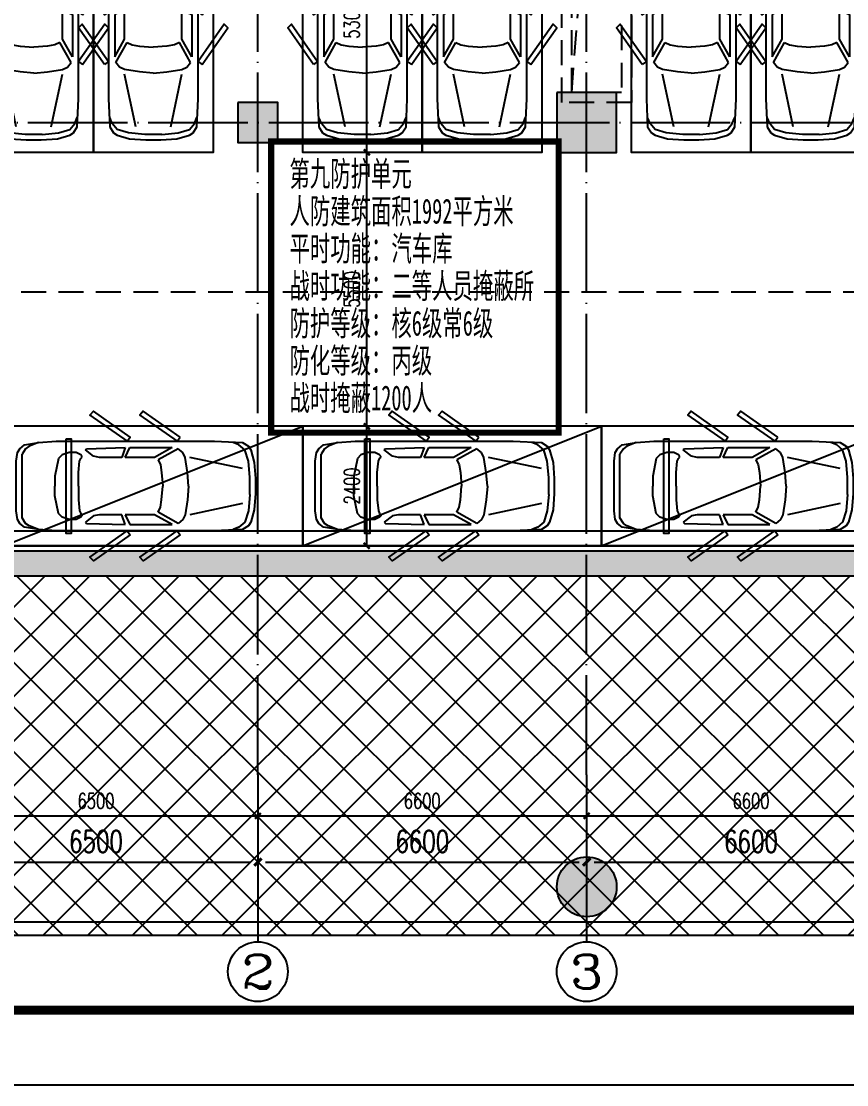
# Model space of a CAD drawing. Header units: millimetres. Extents: x 12325263 to 13848842, y -1463133 to 573208.
# Drawn here: x 12560047 to 12576619, y -1408608 to -1387255 of the extents above; entities that cross this region are included whole.
import ezdxf
from ezdxf.enums import TextEntityAlignment as Align

# ---------------------------------------------------------------- set-up
doc = ezdxf.new("R2010")
doc.units = ezdxf.units.MM
doc.header["$LTSCALE"] = 1000
for name, pattern in [('ACAD_ISO02W100', [15, 12, -3]), ('DASHED2', [0.375, 0.25, -0.125]), ('DOTE', [2.42, 2, -0.2, 0.02, -0.2]), ('地下室负三层平面图$0$-3F平面$0$$AUDIT_BAD_LTYPE2', [0])]:
    doc.linetypes.add(name, pattern=pattern)
for name, color, linetype in [('A-ANNO-DIMS', 83, 'Continuous'), ('A-AXIS', 16, 'DOTE'), ('A-COLS', 6, 'Continuous'), ('A-WALL', 5, 'Continuous'), ('A-WALL-PATT', 8, 'Continuous'), ('A_WALL(防火墙)', 151, 'Continuous'), ('AXIS', 3, 'Continuous'), ('AXIS_TEXT', 7, 'Continuous'), ('PUB_DIM', 83, 'Continuous'), ('PUB_HATCH', 8, 'Continuous'), ('TITLIN1', 7, 'Continuous'), ('人防墙', 6, 'Continuous'), ('商业酒店共享车位', 53, 'Continuous'), ('投影线', 6, 'ACAD_ISO02W100'), ('水沟+分水线', 133, 'Continuous'), ('裙楼结构柱网$0$0q-柱0', 6, 'Continuous'), ('裙楼结构柱网$0$0q-柱填充', 8, 'Continuous'), ('车道中心线', 6, 'Continuous')]:
    doc.layers.add(name, color=color, linetype=linetype)
doc.layers.add('人防文字', color=3, linetype='Continuous', lineweight=15)
doc.styles.add('_TCH_AXIS', font='COMPLEX', dxfattribs={"bigfont": 'GBCBIG'})
doc.styles.add('_TCH_DIM_T3', font='SIMPLEX.shx', dxfattribs={"width": 0.705882, "bigfont": 'GBCBIG.shx'})
doc.styles.add('ACHT', font='simhei.ttf')
doc.styles.add('COMPLEX', font='COMPLEX')
doc.styles.add('TITXC', font='simhei.ttf')
doc.styles.add('TITXV', font='', dxfattribs={"width": 0.7})
doc.styles.add('标注宋体', font='', dxfattribs={"width": 0.6})
doc.styles.get('TITXV').set_extended_font_data('SimSun')
doc.styles.get('标注宋体').set_extended_font_data('NSimSun')
doc.dimstyles.new('_TCH_ARCH&&120', dxfattribs={"dimtxt": 306, "dimasz": 120, "dimexe": 300, "dimexo": 360, "dimgap": 147, "dimtad": 1, "dimdec": 0, "dimzin": 0, "dimdsep": 46, "dimtxsty": '_TCH_DIM_T3', "dimblk": 'ARCHTICK', "dimcen": 0.09, "dimclrt": 7, "dimazin": 2, "dimtfac": 1, "dimtdec": 0, "dimtix": 1, "dimtmove": 2, "dimatfit": 3, "dimfxl": 1, "dimfxlon": 1, "dimtolj": 1, "dimtzin": 0, "dimarcsym": 0})
doc.dimstyles.new('_TCH_ARCH&&150', dxfattribs={"dimtxt": 446.25, "dimasz": 150, "dimexe": 375, "dimexo": 450, "dimgap": 189.375, "dimtad": 1, "dimdec": 0, "dimzin": 0, "dimdsep": 46, "dimtxsty": '_TCH_DIM_T3', "dimblk": 'asdggshdfhsg_ArchTick', "dimcen": 0.09, "dimclrt": 7, "dimazin": 2, "dimtfac": 1, "dimtdec": 0, "dimtix": 1, "dimtmove": 2, "dimatfit": 3, "dimfxl": 1, "dimtolj": 1, "dimtzin": 0, "dimarcsym": 0})

# ---------------------------------------------------------------- blocks, each defined once
blk = doc.blocks.new('asdgafgf20230228-rf3')
at = {"layer": '人防文字', "const_width": 125}
blk.add_lwpolyline([(22087, -29331), (27859, -29331), (27859, -35178), (22087, -35178)], close=True, dxfattribs=at)
at = {"layer": '人防文字', "style": '标注宋体', "width": 0.6}
for s, p in [('第九防护单元', (22455, -30230)), ('人防建筑面积1992平方米', (22455, -30980)), ('平时功能：汽车库', (22455, -31730)), ('战时功能：二等人员掩蔽所', (22455, -32480)), ('防护等级：核6级常6级', (22455, -33230)), ('防化等级：丙级', (22455, -33980)), ('战时掩蔽1200人', (22455, -34730))]:
    blk.add_text(s, height=500, rotation=359.9999, dxfattribs=at).set_placement(p)
blk = doc.blocks.new('_FZH')
blk.add_lwpolyline([(-0.5, -0.5), (0.5, -0.5), (0.5, 0.5), (-0.5, 0.5)], close=True)
at = {"layer": 'PUB_HATCH'}
blk.add_solid([(-0.5, -0.5), (0.5, -0.5), (-0.5, 0.5), (0.5, 0.5)], dxfattribs=at)
blk = doc.blocks.new('asdgadfg')
at = {"layer": 'A-COLS', "rotation": 270}
for p, xscale, yscale, zscale in [((-32900, -3400), 1200, 1200, 1200), ((-39500, -3400), 800, 800, 800)]:
    blk.add_blockref('_FZH', p, dxfattribs=dict(at, xscale=xscale, yscale=yscale, zscale=zscale))
blk = doc.blocks.new('asdfsafd')
at = {"layer": 'PUB_HATCH'}
blk.add_hatch(color=256, dxfattribs=at).paths.add_polyline_path([(-55351, 100), (-55851, -400), (34441, -400), (34021, 100)])
at = {"layer": 'A-WALL'}
for p, q in [((-55351, 100), (34021, 100)), ((-55851, -400), (34441, -400))]:
    blk.add_line(p, q, dxfattribs=at)
blk = doc.blocks.new('asdfasdgdrg')
at = {"layer": '车道中心线', "linetype": 'DASHED2', "ltscale": 2}
blk.add_line((-39836, -78570), (3817, -78570), dxfattribs=at)
blk = doc.blocks.new('adsgsdfgf')
blk.add_line((-1500, 750), (131850, 750))
blk = doc.blocks.new('asdfsfsdf')
at = {"color": 253, "linetype": '地下室负三层平面图$0$-3F平面$0$$AUDIT_BAD_LTYPE2', "transparency": 33554559, "extrusion": (0.000447791, 3.52996e-16, 1)}
for p, q in [((-725, -212, 0), (-825, -329, 0)), ((-500, -141, 0), (-725, -212, 0)), ((-169, -110, 0), (-500, -141, 0)), ((169, -110, 0), (-169, -110, 0)), ((169, -110, 0), (500, -141, 0)), ((500, -141, 0), (725, -212, 0)), ((725, -212, 0), (825, -329, 0)), ((-825, -329, 0), (-875, -447, 0)), ((-350, -259, 0), (-575, -1318, 0)), ((350, -259, 0), (575, -1318, 0)), ((825, -329, 0), (875, -447, 0)), ((-675, -1459, 0), (-750, -1553, 0)), ((-575, -1412, 0), (-675, -1459, 0)), ((-275, -1365, 0), (-575, -1412, 0)), ((0, -1341), (-275, -1365, 0)), ((0, -1341), (275, -1365, 0)), ((275, -1365, 0), (575, -1412, 0)), ((575, -1412, 0), (675, -1459, 0)), ((675, -1459, 0), (750, -1553, 0)), ((-775, -2518, 0), (-775, -1671, 0)), ((-775, -1671, 0), (-575, -2024, 0)), ((-750, -1553, 0), (-525, -1953, 0)), ((750, -1553, 0), (525, -1953, 0)), ((775, -1671, 0), (575, -2024, 0)), ((775, -2518, 0), (775, -1671, 0)), ((-525, -1953, 0), (-425, -1906, 0)), ((-425, -1906, 0), (-275, -1882, 0)), ((-275, -1882, 0), (0, -1859)), ((275, -1882, 0), (0, -1859)), ((425, -1906, 0), (275, -1882, 0)), ((525, -1953, 0), (425, -1906, 0)), ((-575, -2024, 0), (-575, -2612, 0)), ((575, -2024, 0), (575, -2612, 0)), ((-575, -2612, 0), (-775, -2518, 0)), ((575, -2612, 0), (775, -2518, 0)), ((-775, -2612, 0), (-575, -2682, 0)), ((-750, -3388, 0), (-775, -2612, 0)), ((-575, -2682, 0), (-575, -3129, 0)), ((775, -2612, 0), (575, -2682, 0)), ((575, -2682, 0), (575, -3129, 0)), ((750, -3388, 0), (775, -2612, 0)), ((-575, -3129, 0), (-600, -3247, 0)), ((575, -3129, 0), (600, -3247, 0)), ((-725, -3412, 0), (-750, -3388, 0)), ((-600, -3247, 0), (-725, -3412, 0)), ((600, -3247, 0), (725, -3412, 0)), ((725, -3412, 0), (750, -3388, 0)), ((-625, -3506, 0), (-675, -3600, 0)), ((-675, -3600, 0), (-675, -3741, 0)), ((-600, -3482, 0), (-625, -3506, 0)), ((-575, -3482, 0), (-600, -3482, 0)), ((-550, -3506, 0), (-575, -3482, 0)), ((-500, -3529, 0), (-550, -3506, 0)), ((-275, -3553, 0), (-500, -3529, 0)), ((0, -3553), (-275, -3553, 0)), ((0, -3553), (275, -3553, 0)), ((275, -3553, 0), (500, -3529, 0)), ((500, -3529, 0), (550, -3506, 0)), ((550, -3506, 0), (575, -3482, 0)), ((575, -3482, 0), (600, -3482, 0)), ((600, -3482, 0), (625, -3506, 0)), ((625, -3506, 0), (675, -3600, 0)), ((675, -3600, 0), (675, -3741, 0)), ((-675, -3741, 0), (-625, -3882, 0)), ((675, -3741, 0), (625, -3882, 0)), ((-625, -3882, 0), (-550, -3953, 0)), ((-550, -3953, 0), (-200, -4024, 0)), ((-200, -4024, 0), (0, -4024)), ((200, -4024, 0), (0, -4024)), ((550, -3953, 0), (200, -4024, 0)), ((625, -3882, 0), (550, -3953, 0)), ((-875, -4353, 0), (-800, -4541, 0)), ((875, -4353, 0), (800, -4541, 0)), ((-800, -4541, 0), (-750, -4612, 0)), ((-750, -4612, 0), (-641, -4680, 0)), ((641, -4680, 0), (-641, -4680, 0)), ((750, -4612, 0), (641, -4680, 0)), ((800, -4541, 0), (750, -4612, 0))]:
    blk.add_line(p, q, dxfattribs=at)
for points in [[(-475, -24), (-150, 0), (150, 0), (475, -24), (725, -94), (800, -141), (875, -259), (900, -824), (900, -4000), (875, -4353), (825, -4635), (750, -4729), (675, -4776), (500, -4800), (-500, -4800), (-675, -4776), (-750, -4729), (-825, -4635), (-875, -4353), (-900, -4000), (-900, -824), (-875, -259), (-800, -141), (-725, -94)], [(-982, -1513), (-1500, -2253), (-1425, -2321), (-900, -1571)]]:
    blk.add_lwpolyline(points, close=True, dxfattribs=at)
at = {"color": 253, "linetype": '地下室负三层平面图$0$-3F平面$0$$AUDIT_BAD_LTYPE2', "transparency": 33554559, "extrusion": (0.000447791, 3.52996e-16, 1), "elevation": 0}
for points in [[(982, -1513), (1500, -2253), (1425, -2321), (900, -1571)], [(-900, -2571), (-982, -2513), (-1500, -3253), (-1425, -3321)], [(982, -2513), (1500, -3253), (1425, -3321), (900, -2571)]]:
    blk.add_lwpolyline(points, close=True, dxfattribs=at)
blk = doc.blocks.new('A$C122A6A94')
blk.add_line((0, 2400), (6000, 0))
for points in [[(0, 0), (0, 2400), (6000, 2400), (6000, 0)], [(1250, 250), (1350, 250), (1350, 2150), (1250, 2150)]]:
    blk.add_lwpolyline(points, close=True)
at = {"xscale": -1, "rotation": 270}
blk.add_blockref('asdfsfsdf', (5050, 1200), dxfattribs=at)
blk = doc.blocks.new('A$C06465456')
for points in [[(0, 5300), (2400, 5300), (2400, 0), (0, 0)], [(250, 4050), (250, 3950), (2150, 3950), (2150, 4050)]]:
    blk.add_lwpolyline(points, close=True)
at = {"xscale": -1, "rotation": 180}
blk.add_blockref('asdfsfsdf', (1200, 250), dxfattribs=at)
blk = doc.blocks.new('横向图框_A0')
at = {"layer": 'TITLIN1'}
blk.add_lwpolyline([(0, 0), (1189, 0), (1189, 841), (0, 841)], close=True, dxfattribs=at)
at = {"layer": 'TITLIN1', "const_width": 1.2}
blk.add_lwpolyline([(25, 10), (1179, 10), (1179, 831), (25, 831)], close=True, dxfattribs=at)
blk.add_lwpolyline([(25, 10), (1179, 10), (1179, 831), (25, 831)], close=True, dxfattribs=at)
at = {"style": 'TITXV', "width": 0.8}
for tag, p in [('智能化', (9.38, 781)), ('暖通', (3.13, 781)), ('给排水', (15.63, 705)), ('建筑', (3.13, 705)), ('结构', (9.38, 705)), ('电气', (21.88, 705))]:
    blk.add_attdef(tag, text='', height=2.5, rotation=90, dxfattribs=at).set_placement(p, align=Align.MIDDLE_CENTER)
for tag, height, style, p in [('总工程师', 3, 'ACHT', (1143.11, 210.3)), ('审定', 3, 'ACHT', (1143.11, 202.3)), ('审核', 3, 'ACHT', (1143.11, 194.3)), ('设计总负责人1', 3, 'ACHT', (1143.11, 186.3)), ('设计总负责人2', 3, 'ACHT', (1143.11, 178.3)), ('设计总负责人3', 3, 'ACHT', (1143.11, 170.3)), ('专业负责人1', 3, 'ACHT', (1143.11, 162.3)), ('专业负责人2', 3, 'ACHT', (1143.11, 154.3)), ('专业负责人3', 3, 'ACHT', (1143.11, 146.3)), ('校核1', 3, 'ACHT', (1143.11, 138.3)), ('校核2', 3, 'ACHT', (1143.11, 130.3)), ('设计1', 3, 'ACHT', (1143.11, 122.3)), ('设计2', 3, 'ACHT', (1143.11, 114.3)), ('工程编号', 3, 'TITXC', (1142.31, 74.79)), ('专业', 3, 'TITXC', (1170.43, 74.79)), ('设计阶段', 3, 'TITXC', (1155.54, 67.78)), ('图号', 5, 'TITXC', (1140.34, 32.75)), ('出图日期', 3, 'ACHT', (1144.35, 24.29))]:
    blk.add_attdef(tag, text='', height=height, dxfattribs=dict(style=style)).set_placement(p, align=Align.MIDDLE_CENTER)
at = {"style": 'TITXC', "flags": 1}
for tag, height, p in [('建设单位', 3, (1149.82, 102.29)), ('工程名称', 3, (1149.82, 86.29)), ('图纸名称', 5, (1149.82, 51.04))]:
    blk.add_attdef(tag, text='', height=height, dxfattribs=at).set_placement(p, align=Align.MIDDLE_CENTER)
at = {"style": 'ACHT', "width": 0.8}
for tag, p in [('版本号', (1172.76, 32.79)), ('序号', (1172.76, 24.29))]:
    blk.add_attdef(tag, text='', height=3, dxfattribs=at).set_placement(p, align=Align.MIDDLE_CENTER)
blk = doc.blocks.new('*U20')
blk.add_blockref('横向图框_A0', (0, 0))
blk = doc.blocks.new('A$C15443CC7')
at = {"xscale": 150, "yscale": 150, "zscale": 150}
blk.add_blockref('*U20', (0, 0), dxfattribs=at)
blk = doc.blocks.new('agadgsgh')
at = {"layer": '投影线', "linetype": 'DASHED2', "ltscale": 2}
for points in [[(-3400, -84100), (-2000, -84100), (-2000, -86600), (-3400, -86600)], [(-3200, -84300), (-2200, -84300), (-2200, -86400), (-3200, -86400)]]:
    blk.add_lwpolyline(points, close=True, dxfattribs=at)
blk.add_lwpolyline([(-3200, -86400), (-3053, -84533), (-2200, -84300)], dxfattribs=at)
blk = doc.blocks.new('_AXISO')
blk.add_circle((0, 0), 0.5)
at = {"layer": 'AXIS_TEXT', "style": 'COMPLEX', "width": 1.041667}
blk.add_attdef('A', text='', height=0.56, dxfattribs=at).set_placement((-0.25, -0.28), (0.25, -0.28), align=Align.FIT)
blk = doc.blocks.new('asdggshdfhsg_ArchTick')
at = {"color": 0, "linetype": 'ByBlock', "const_width": 0.4}
blk.add_lwpolyline([(-0.5, -0.5), (0.5, 0.5)], dxfattribs=at)
blk = doc.blocks.new('*D5238')
at = {"layer": 'AXIS', "color": 0, "lineweight": -2, "transparency": 16777216}
for p, q in [((12424866.81071, 979039.75909), (12424866.81071, 976164.75909)), ((12470866.81071, 979039.75909), (12470866.81071, 976164.75909)), ((12425016.81071, 976539.75909), (12470716.81071, 976539.75909))]:
    blk.add_line(p, q, dxfattribs=at)
at = {"layer": 'Defpoints', "color": 0, "transparency": 16777216}
for p in [(12424866.81071, 979489.75909), (12470866.81071, 979489.75909), (12470866.81071, 976539.75909)]:
    blk.add_point(p, dxfattribs=at)
at = {"layer": 'AXIS', "color": 0, "lineweight": -2, "transparency": 16777216, "xscale": 150, "yscale": 150, "zscale": 150, "rotation": 180}
blk.add_blockref('asdggshdfhsg_ArchTick', (12424866.81071, 976539.75909), dxfattribs=at)
at = {"layer": 'AXIS', "color": 0, "lineweight": -2, "transparency": 16777216, "xscale": 150, "yscale": 150, "zscale": 150}
blk.add_blockref('asdggshdfhsg_ArchTick', (12470866.81071, 976539.75909), dxfattribs=at)
at = {"layer": 'AXIS', "color": 7, "transparency": 16777216, "insert": (12447866.81071, 976952.25909), "char_height": 446.25, "attachment_point": 5, "style": '_TCH_DIM_T3'}
blk.add_mtext('\\A1;46000', dxfattribs=at)
blk = doc.blocks.new('*D5240')
at = {"layer": 'AXIS', "color": 0, "lineweight": -2, "transparency": 16777216}
for p, q in [((12424866.81071, 979039.75909), (12424866.81071, 977364.75909)), ((12431366.81071, 979039.75909), (12431366.81071, 977364.75909)), ((12425016.81071, 977739.75909), (12431216.81071, 977739.75909))]:
    blk.add_line(p, q, dxfattribs=at)
at = {"layer": 'Defpoints', "color": 0, "transparency": 16777216}
for p in [(12424866.81071, 979489.75909), (12431366.81071, 979489.75909), (12431366.81071, 977739.75909)]:
    blk.add_point(p, dxfattribs=at)
at = {"layer": 'AXIS', "color": 0, "lineweight": -2, "transparency": 16777216, "xscale": 150, "yscale": 150, "zscale": 150, "rotation": 180}
blk.add_blockref('asdggshdfhsg_ArchTick', (12424866.81071, 977739.75909), dxfattribs=at)
at = {"layer": 'AXIS', "color": 0, "lineweight": -2, "transparency": 16777216, "xscale": 150, "yscale": 150, "zscale": 150}
blk.add_blockref('asdggshdfhsg_ArchTick', (12431366.81071, 977739.75909), dxfattribs=at)
at = {"layer": 'AXIS', "color": 7, "transparency": 16777216, "insert": (12428116.81071, 978152.25909), "char_height": 446.25, "attachment_point": 5, "style": '_TCH_DIM_T3'}
blk.add_mtext('\\A1;6500', dxfattribs=at)
blk = doc.blocks.new('*D5241')
at = {"layer": 'AXIS', "color": 0, "lineweight": -2, "transparency": 16777216}
for p, q in [((12431367, 979040), (12431367, 977365)), ((12437967, 979040), (12437967, 977365)), ((12431517, 977740), (12437817, 977740))]:
    blk.add_line(p, q, dxfattribs=at)
at = {"layer": 'Defpoints', "color": 0, "transparency": 16777216}
for p in [(12431367, 979490), (12437967, 979490), (12437967, 977740)]:
    blk.add_point(p, dxfattribs=at)
at = {"layer": 'AXIS', "color": 0, "lineweight": -2, "transparency": 16777216, "xscale": 150, "yscale": 150, "zscale": 150, "rotation": 180}
blk.add_blockref('asdggshdfhsg_ArchTick', (12431367, 977740), dxfattribs=at)
at = {"layer": 'AXIS', "color": 0, "lineweight": -2, "transparency": 16777216, "xscale": 150, "yscale": 150, "zscale": 150}
blk.add_blockref('asdggshdfhsg_ArchTick', (12437967, 977740), dxfattribs=at)
at = {"layer": 'AXIS', "color": 7, "transparency": 16777216, "insert": (12434667, 978152), "char_height": 446.2, "attachment_point": 5, "style": '_TCH_DIM_T3'}
blk.add_mtext('\\A1;6600', dxfattribs=at)
blk = doc.blocks.new('*D5242')
at = {"layer": 'AXIS', "color": 0, "lineweight": -2, "transparency": 16777216}
for p, q in [((12437967, 979040), (12437967, 977365)), ((12444567, 979040), (12444567, 977365)), ((12438117, 977740), (12444417, 977740))]:
    blk.add_line(p, q, dxfattribs=at)
at = {"layer": 'Defpoints', "color": 0, "transparency": 16777216}
for p in [(12437967, 979490), (12444567, 979490), (12444567, 977740)]:
    blk.add_point(p, dxfattribs=at)
at = {"layer": 'AXIS', "color": 0, "lineweight": -2, "transparency": 16777216, "xscale": 150, "yscale": 150, "zscale": 150, "rotation": 180}
blk.add_blockref('asdggshdfhsg_ArchTick', (12437967, 977740), dxfattribs=at)
at = {"layer": 'AXIS', "color": 0, "lineweight": -2, "transparency": 16777216, "xscale": 150, "yscale": 150, "zscale": 150}
blk.add_blockref('asdggshdfhsg_ArchTick', (12444567, 977740), dxfattribs=at)
at = {"layer": 'AXIS', "color": 7, "transparency": 16777216, "insert": (12441267, 978152), "char_height": 446.2, "attachment_point": 5, "style": '_TCH_DIM_T3'}
blk.add_mtext('\\A1;6600', dxfattribs=at)
blk = doc.blocks.new('*U1299')
at = {"layer": '裙楼结构柱网$0$0q-柱填充'}
h = blk.add_hatch(color=256, dxfattribs=at)
h.dxf.hatch_style = 1
edge = h.paths.add_edge_path()
edge.add_arc((0, 0), 600, 0, 360)
at = {"layer": '裙楼结构柱网$0$0q-柱0'}
blk.add_circle((0, 0), 600, dxfattribs=at)
blk = doc.blocks.new('A$C33CE3D08')
at = {"rotation": 45.01338002661608}
blk.add_blockref('*U1299', (116795, 21013, 0), dxfattribs=at)
blk = doc.blocks.new('_ArchTick')
at = {"color": 0, "linetype": 'ByBlock', "const_width": 0.4}
blk.add_lwpolyline([(-0.5, -0.5), (0.5, 0.5)], dxfattribs=at)
blk = doc.blocks.new('*D3714')
at = {"layer": 'A-ANNO-DIMS', "color": 0, "lineweight": -2, "transparency": 16777216}
for p, q in [((12566984, -1384587), (12566683, -1384587)), ((12566983, -1389887), (12566983, -1384587)), ((12566984, -1389887), (12566683, -1389887))]:
    blk.add_line(p, q, dxfattribs=at)
at = {"layer": 'Defpoints', "color": 0, "transparency": 16777216}
for p in [(12566983, -1384587), (12567850, -1384587), (12567850, -1389887)]:
    blk.add_point(p, dxfattribs=at)
at = {"layer": 'A-ANNO-DIMS', "color": 0, "lineweight": -2, "transparency": 16777216, "xscale": 120, "yscale": 120, "zscale": 120}
for p, rotation in [((12566983, -1384587), 90), ((12566983, -1389887), 270)]:
    blk.add_blockref('_ArchTick', p, dxfattribs=dict(at, rotation=rotation))
at = {"layer": 'A-ANNO-DIMS', "color": 7, "transparency": 16777216, "insert": (12566683, -1387237), "char_height": 306, "attachment_point": 5, "rotation": 90, "style": '_TCH_DIM_T3'}
blk.add_mtext('\\A1;5300', dxfattribs=at)
blk = doc.blocks.new('*D3715')
at = {"layer": 'A-ANNO-DIMS', "color": 0, "lineweight": -2, "transparency": 16777216}
for p, q in [((12566984, -1389887), (12566683, -1389887)), ((12566983, -1395387), (12566983, -1389887)), ((12566984, -1395387), (12566683, -1395387))]:
    blk.add_line(p, q, dxfattribs=at)
at = {"layer": 'Defpoints', "color": 0, "transparency": 16777216}
for p in [(12566983, -1389887), (12567850, -1389887), (12567850, -1395387)]:
    blk.add_point(p, dxfattribs=at)
at = {"layer": 'A-ANNO-DIMS', "color": 0, "lineweight": -2, "transparency": 16777216, "xscale": 120, "yscale": 120, "zscale": 120}
for p, rotation in [((12566983, -1389887), 90), ((12566983, -1395387), 270)]:
    blk.add_blockref('_ArchTick', p, dxfattribs=dict(at, rotation=rotation))
at = {"layer": 'A-ANNO-DIMS', "color": 7, "transparency": 16777216, "insert": (12566683, -1392637), "char_height": 306, "attachment_point": 5, "rotation": 90, "style": '_TCH_DIM_T3'}
blk.add_mtext('\\A1;5500', dxfattribs=at)
blk = doc.blocks.new('*D3716')
at = {"layer": 'A-ANNO-DIMS', "color": 0, "lineweight": -2, "transparency": 16777216}
for p, q in [((12566984, -1395387), (12566683, -1395387)), ((12566983, -1397787), (12566983, -1395387)), ((12566984, -1397787), (12566683, -1397787))]:
    blk.add_line(p, q, dxfattribs=at)
at = {"layer": 'Defpoints', "color": 0, "transparency": 16777216}
for p in [(12566983, -1395387), (12567850, -1395387), (12567850, -1397787)]:
    blk.add_point(p, dxfattribs=at)
at = {"layer": 'A-ANNO-DIMS', "color": 0, "lineweight": -2, "transparency": 16777216, "xscale": 120, "yscale": 120, "zscale": 120}
for p, rotation in [((12566983, -1395387), 90), ((12566983, -1397787), 270)]:
    blk.add_blockref('_ArchTick', p, dxfattribs=dict(at, rotation=rotation))
at = {"layer": 'A-ANNO-DIMS', "color": 7, "transparency": 16777216, "insert": (12566683, -1396587), "char_height": 306, "attachment_point": 5, "rotation": 90, "style": '_TCH_DIM_T3'}
blk.add_mtext('\\A1;2400', dxfattribs=at)
blk = doc.blocks.new('*D3734')
at = {"layer": 'Defpoints', "color": 0, "transparency": 16777216}
for p in [(12558296.81071, -1400836.78575), (12564796.81071, -1400836.78575), (12564796.81071, -1403210)]:
    blk.add_point(p, dxfattribs=at)
at = {"layer": 'PUB_DIM', "color": 0, "lineweight": -2, "transparency": 16777216}
for p, q in [((12558296.81071, -1403209), (12558296.81071, -1403510)), ((12558296.81071, -1403210), (12564796.81071, -1403210)), ((12564796.81071, -1403209), (12564796.81071, -1403510))]:
    blk.add_line(p, q, dxfattribs=at)
at = {"layer": 'PUB_DIM', "color": 0, "lineweight": -2, "transparency": 16777216, "xscale": 120, "yscale": 120, "zscale": 120, "rotation": 180}
blk.add_blockref('_ArchTick', (12558296.81071, -1403210), dxfattribs=at)
at = {"layer": 'PUB_DIM', "color": 0, "lineweight": -2, "transparency": 16777216, "xscale": 120, "yscale": 120, "zscale": 120}
blk.add_blockref('_ArchTick', (12564796.81071, -1403210), dxfattribs=at)
at = {"layer": 'PUB_DIM', "color": 7, "transparency": 16777216, "insert": (12561546.81071, -1402910), "char_height": 306, "attachment_point": 5, "style": '_TCH_DIM_T3'}
blk.add_mtext('\\A1;6500', dxfattribs=at)
blk = doc.blocks.new('*D3735')
at = {"layer": 'Defpoints', "color": 0, "transparency": 16777216}
for p in [(12564797, -1400837), (12571397, -1400837), (12571397, -1403210)]:
    blk.add_point(p, dxfattribs=at)
at = {"layer": 'PUB_DIM', "color": 0, "lineweight": -2, "transparency": 16777216}
for p, q in [((12564797, -1403209), (12564797, -1403510)), ((12564797, -1403210), (12571397, -1403210)), ((12571397, -1403209), (12571397, -1403510))]:
    blk.add_line(p, q, dxfattribs=at)
at = {"layer": 'PUB_DIM', "color": 0, "lineweight": -2, "transparency": 16777216, "xscale": 120, "yscale": 120, "zscale": 120, "rotation": 180}
blk.add_blockref('_ArchTick', (12564797, -1403210), dxfattribs=at)
at = {"layer": 'PUB_DIM', "color": 0, "lineweight": -2, "transparency": 16777216, "xscale": 120, "yscale": 120, "zscale": 120}
blk.add_blockref('_ArchTick', (12571397, -1403210), dxfattribs=at)
at = {"layer": 'PUB_DIM', "color": 7, "transparency": 16777216, "insert": (12568097, -1402910), "char_height": 306, "attachment_point": 5, "style": '_TCH_DIM_T3'}
blk.add_mtext('\\A1;6600', dxfattribs=at)
blk = doc.blocks.new('*D3736')
at = {"layer": 'Defpoints', "color": 0, "transparency": 16777216}
for p in [(12571397, -1400837), (12577997, -1400837), (12577997, -1403210)]:
    blk.add_point(p, dxfattribs=at)
at = {"layer": 'PUB_DIM', "color": 0, "lineweight": -2, "transparency": 16777216}
for p, q in [((12571397, -1403209), (12571397, -1403510)), ((12571397, -1403210), (12577997, -1403210)), ((12577997, -1403209), (12577997, -1403510))]:
    blk.add_line(p, q, dxfattribs=at)
at = {"layer": 'PUB_DIM', "color": 0, "lineweight": -2, "transparency": 16777216, "xscale": 120, "yscale": 120, "zscale": 120, "rotation": 180}
blk.add_blockref('_ArchTick', (12571397, -1403210), dxfattribs=at)
at = {"layer": 'PUB_DIM', "color": 0, "lineweight": -2, "transparency": 16777216, "xscale": 120, "yscale": 120, "zscale": 120}
blk.add_blockref('_ArchTick', (12577997, -1403210), dxfattribs=at)
at = {"layer": 'PUB_DIM', "color": 7, "transparency": 16777216, "insert": (12574697, -1402910), "char_height": 306, "attachment_point": 5, "style": '_TCH_DIM_T3'}
blk.add_mtext('\\A1;6600', dxfattribs=at)
blk = doc.blocks.new('qlzw')
at = {"layer": 'A-AXIS'}
for p, q in [((12431366.8, 979489.8), (12431366.8, 1082089.8)), ((12437966.8, 979489.8), (12437966.8, 1082089.8)), ((12404966.8, 992589.8), (12485416.8, 992589.8))]:
    blk.add_line(p, q, dxfattribs=at)
at = {"layer": 'AXIS'}
for p, q in [((12431366.8, 979489.8), (12431366.8, 976139.8)), ((12437966.8, 979489.8), (12437966.8, 976139.8))]:
    blk.add_line(p, q, dxfattribs=at)
ref = blk.add_blockref('_AXISO', (12431366.8, 975539.8), dxfattribs=dict(at, xscale=1200, yscale=1200, zscale=1200))
ref.add_attrib('A', '2', dxfattribs={"layer": 'AXIS_TEXT', "height": 678.8, "style": '_TCH_AXIS', "width": 1.5}).set_placement((12431027.4, 975200.3), (12431706.2, 975200.3), align=Align.FIT)
ref = blk.add_blockref('_AXISO', (12437966.8, 975539.8), dxfattribs=dict(at, xscale=1200, yscale=1200, zscale=1200))
ref.add_attrib('A', '3', dxfattribs={"layer": 'AXIS_TEXT', "height": 678.8, "style": '_TCH_AXIS', "width": 1.5}).set_placement((12437627.4, 975200.3), (12438306.2, 975200.3), align=Align.FIT)
for p1, p2, distance, picture, middle in [((12424866.8, 979489.8), (12470866.8, 979489.8), -2950, '*D5238', (12447866.8, 976952.3)), ((12424866.8, 979489.8), (12431366.8, 979489.8), -1750, '*D5240', (12428116.8, 978152.3)), ((12431366.8, 979489.8), (12437966.8, 979489.8), -1750, '*D5241', (12434666.8, 978152.3)), ((12437966.8, 979489.8), (12444566.8, 979489.8), -1750, '*D5242', (12441266.8, 978152.3))]:
    dim = blk.add_aligned_dim(p1=p1, p2=p2, distance=distance, dimstyle='_TCH_ARCH&&150', dxfattribs=at)
    dim.commit()
    dim.dimension.update_dxf_attribs({"geometry": picture, "text_midpoint": middle})

msp = doc.modelspace()

# ---------------------------------------------------------------- hatches: boundary and pattern name
at = {"layer": 'A-WALL-PATT'}
h = msp.add_hatch(dxfattribs=at)
h.set_pattern_fill('ANSI37', color=252, scale=400)
h.set_pattern_definition([(45, (0, 0), (-449.012806, 449.012806), []), (135, (0, 0), (-449.012806, -449.012806), [])])
h.paths.add_polyline_path([(12504241.6, -1283958), (12637591.6, -1283958), (12637591.6, -1405608), (12504241.6, -1405608)])
h.paths.add_polyline_path([(12536667.4, -1284257.5), (12508912.2, -1303721.7), (12510476.6, -1305952.6), (12510476.6, -1360683.5), (12523697, -1360697.5), (12523657.2, -1398386.8), (12613949.5, -1398386.7), (12628138.6, -1317575.9), (12611264, -1314613), (12574996.8, -1314613), (12574997.8, -1307236.8), (12568296.8, -1307236.8), (12568296.8, -1310085.9), (12554779.2, -1310084.1)], flags=16)

# ---------------------------------------------------------------- linework, layer by layer
at = {"layer": 'A-WALL-PATT', "color": 252}
msp.add_lwpolyline([(12536667.4, -1284257.5), (12508912.2, -1303721.7), (12510476.6, -1305952.6), (12510476.6, -1360683.5), (12523697, -1360697.5), (12523657.2, -1398386.8), (12613949.5, -1398386.7), (12628138.6, -1317575.9), (12611264, -1314613), (12574996.8, -1314613), (12574997.8, -1307236.8), (12568296.8, -1307236.8), (12568296.8, -1310085.9), (12554779.2, -1310084.1)], close=True, dxfattribs=at)
at = {"layer": '水沟+分水线'}
msp.add_line((12609847.8, -1395386.8), (12524160.3, -1395386.8), dxfattribs=at)
msp.add_lwpolyline([(12607196.8, -1397786.7), (12554196.8, -1397786.8), (12554196.8, -1397486.8), (12607196.8, -1397486.7)], dxfattribs=at)

# ---------------------------------------------------------------- block references
for name, p in [('asdgadfg', (12604296.8, -1385886.8)), ('A$C15443CC7', (12470491.6, -1408608)), ('adsgsdfgf', (12505741.6, -1406358)), ('asdfsafd', (12579508.3, -1397986.7)), ('asdfasdgdrg', (12599882.7, -1314116.3)), ('agadgsgh', (12574297.1, -1302286.9))]:
    msp.add_blockref(name, p)
at = {"rotation": 350.0412492531646}
msp.add_blockref('A$C33CE3D08', (12452730, -1405131.8), dxfattribs=at)
at = {"layer": 'A_WALL(防火墙)'}
msp.add_blockref('qlzw', (133430, -2381876.5), dxfattribs=at)
at = {"layer": '人防墙'}
msp.add_blockref('asdgafgf20230228-rf3', (12542976.8, -1360336.8), dxfattribs=at)
at = {"layer": '商业酒店共享车位'}
for p in [(12559096.8, -1389886.8), (12561496.8, -1389886.8), (12565696.8, -1389886.8), (12568096.8, -1389886.8), (12572296.8, -1389886.8), (12574696.8, -1389886.8)]:
    msp.add_blockref('A$C06465456', p, dxfattribs=at)
at = {"layer": '商业酒店共享车位', "xscale": -1, "rotation": 180}
for p in [(12559696.8, -1395386.8), (12565696.8, -1395386.8), (12571696.8, -1395386.8)]:
    msp.add_blockref('A$C122A6A94', p, dxfattribs=at)

# ---------------------------------------------------------------- dimensions: what is measured, and where the dimension line sits
at = {"layer": 'A-ANNO-DIMS'}
for p1, p2, picture, middle in [((12567849.7, -1389886.8), (12567849.7, -1384586.8), '*D3714', (12566682.7, -1387236.8)), ((12567849.7, -1395386.8), (12567849.7, -1389886.8), '*D3715', (12566682.7, -1392636.8)), ((12567849.7, -1397786.8), (12567849.7, -1395386.8), '*D3716', (12566682.7, -1396586.8))]:
    dim = msp.add_aligned_dim(p1=p1, p2=p2, distance=867, dimstyle='_TCH_ARCH&&120', dxfattribs=at)
    dim.commit()
    dim.dimension.update_dxf_attribs({"geometry": picture, "text_midpoint": middle})
at = {"layer": 'PUB_DIM'}
for p1, p2, picture, middle in [((12558296.8, -1400836.8), (12564796.8, -1400836.8), '*D3734', (12561546.8, -1402910)), ((12564796.8, -1400836.8), (12571396.8, -1400836.8), '*D3735', (12568096.8, -1402910)), ((12571396.8, -1400836.8), (12577996.8, -1400836.8), '*D3736', (12574696.8, -1402910))]:
    dim = msp.add_aligned_dim(p1=p1, p2=p2, distance=-2373.2, dimstyle='_TCH_ARCH&&120', dxfattribs=at)
    dim.commit()
    dim.dimension.update_dxf_attribs({"geometry": picture, "text_midpoint": middle})

doc.saveas('drawing.dxf')
